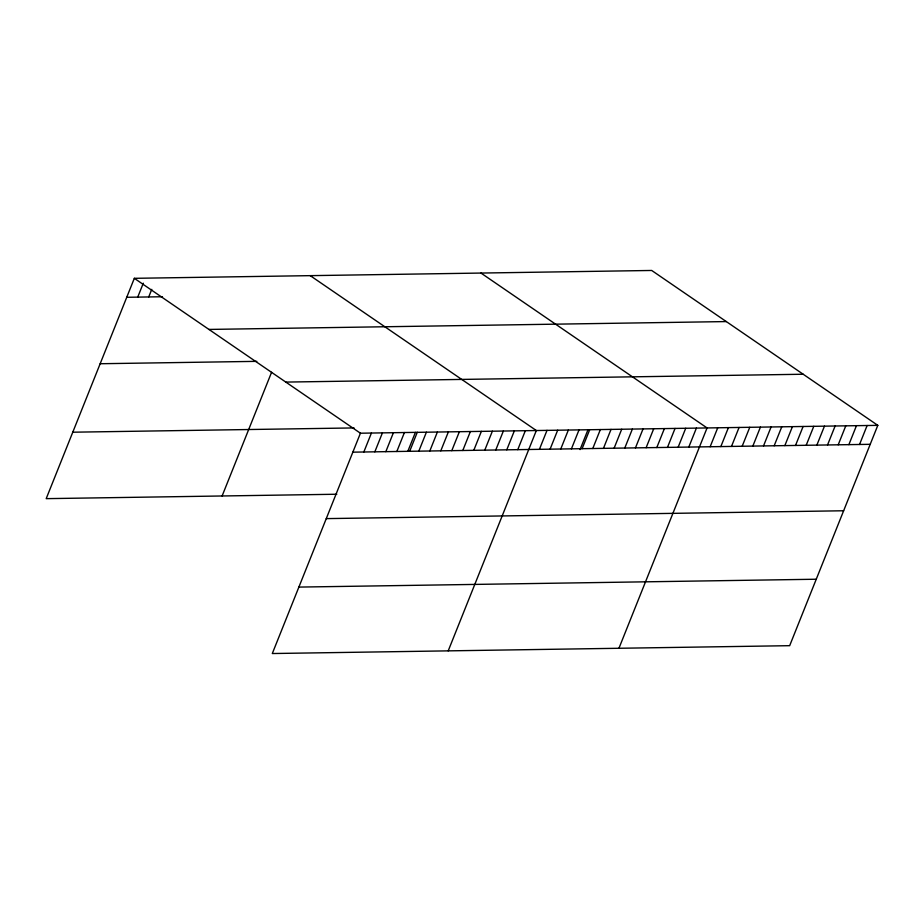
<?xml version="1.0" encoding="UTF-8"?>
<svg xmlns="http://www.w3.org/2000/svg" width="924" height="924" viewBox="0 0 924 924"><rect width="100%" height="100%" fill="white"/><g stroke="black" fill="none" stroke-linecap="round" stroke-linejoin="round"><path stroke-width="1.39" d="M877.8 425.352L360.429 433.206L272.303 653.534L789.674 645.68L877.8 425.352L651.697 270.466L134.327 278.32L46.2 498.648L336.81 494.236M137.734 297.112L143.301 283.206M148.729 296.951L151.767 289.362M222.107 495.98L271.587 372.268M363.837 451.998L371.425 433.033M374.832 451.836L382.421 432.871M385.828 451.663L393.416 432.698M396.823 451.501L404.412 432.536M407.819 451.328L415.407 432.363M409.852 450.866L417.29 432.259M418.815 451.166L426.391 432.201M429.81 450.993L437.387 432.028M440.794 450.831L448.383 431.866M451.79 450.658L459.378 431.704M462.785 450.496L470.374 431.531M473.781 450.334L481.369 431.369M484.777 450.161L492.365 431.196M495.772 450L503.361 431.034M506.768 449.826L514.345 430.861M517.763 449.665L525.34 430.7M448.209 650.866L536.336 430.526L310.233 275.652M539.42 449.33L547.008 430.365M550.092 449.168L557.68 430.203M560.764 449.006L568.352 430.041M571.436 448.845L579.025 429.879M580.053 449.595L588.022 429.66M582.108 448.683L589.685 429.718M592.781 448.521L600.357 429.556M603.453 448.359L611.03 429.394M614.114 448.198L621.702 429.233M624.786 448.036L632.374 429.071M635.458 447.874L643.046 428.909M646.13 447.713L653.718 428.748M656.802 447.551L664.391 428.586M667.475 447.389L675.051 428.424M678.147 447.228L685.724 428.262M688.807 447.066L696.396 428.101M618.941 648.278L707.068 427.939L480.965 273.054M710.152 446.742L717.74 427.777M720.824 446.581L728.412 427.616M731.496 446.419L739.084 427.454M742.168 446.257L749.757 427.292M752.841 446.096L760.417 427.131M763.513 445.934L771.09 426.969M774.173 445.772L781.762 426.807M784.846 445.611L792.434 426.645M795.518 445.449L803.106 426.484M806.19 445.287L813.778 426.322M816.862 445.125L824.451 426.16M827.534 444.964L835.123 425.999M838.207 444.802L845.783 425.837M848.879 444.64L856.456 425.675M859.539 444.479L867.128 425.514M126.738 297.285L162.474 296.743M208.94 329.429L726.31 321.575M100.162 363.733L256.826 361.353M285.816 382.086L803.187 374.243M72.777 432.201L354.054 427.928M352.853 452.159L870.212 444.317M326.264 518.618L843.635 510.764M298.879 587.087L816.25 579.232M134.327 278.32L360.429 433.206"/></g></svg>
